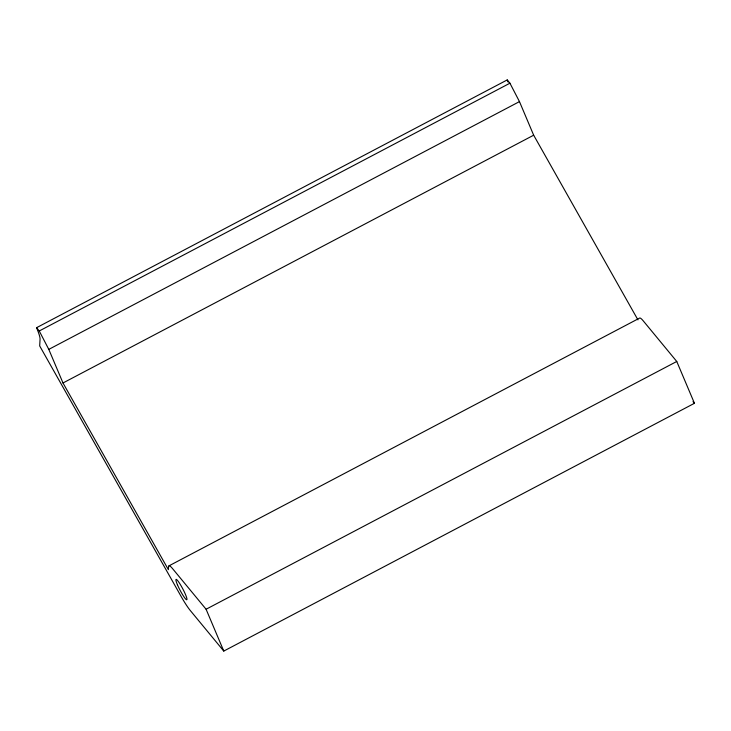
<?xml version="1.0" encoding="UTF-8"?>
<svg xmlns="http://www.w3.org/2000/svg" width="731" height="731" viewBox="0 0 731 731"><rect width="100%" height="100%" fill="white"/><g stroke="black" fill="none" stroke-linecap="round" stroke-linejoin="round"><path stroke-width="1.1" d="M169.089 565.785L639.762 318.003A26.837 3.564 62.2 0 1 643.262 320.882L676.76 361.47L694.45 403.293L223.777 651.074L190.279 610.495A26.837 3.564 62.2 0 1 181.06 596.332L39.684 345.918L40.059 339.166A26.837 3.564 62.2 0 0 36.55 327.707L507.223 79.926L509.927 83.197L519.467 101.609L533.667 135.198L637.944 319.876M36.55 327.707L39.255 330.979L509.927 83.197M223.777 651.074L206.087 609.243L172.589 568.663A26.837 3.564 62.2 0 0 168.55 566.753L168.386 569.65L62.994 382.98L48.794 349.381L519.467 101.609M62.994 382.98L533.667 135.198M206.087 609.243L676.76 361.47M693.025 401.566L694.45 403.293M39.255 330.979L48.794 349.381M507.223 79.926A26.837 3.564 62.2 0 1 508.1 82.046M177.414 584.709A11.504 1.526 62.2 0 0 186.725 599.776A11.504 1.526 62.2 0 0 180.164 584.252A11.504 1.526 62.2 0 0 177.414 584.709"/></g></svg>
